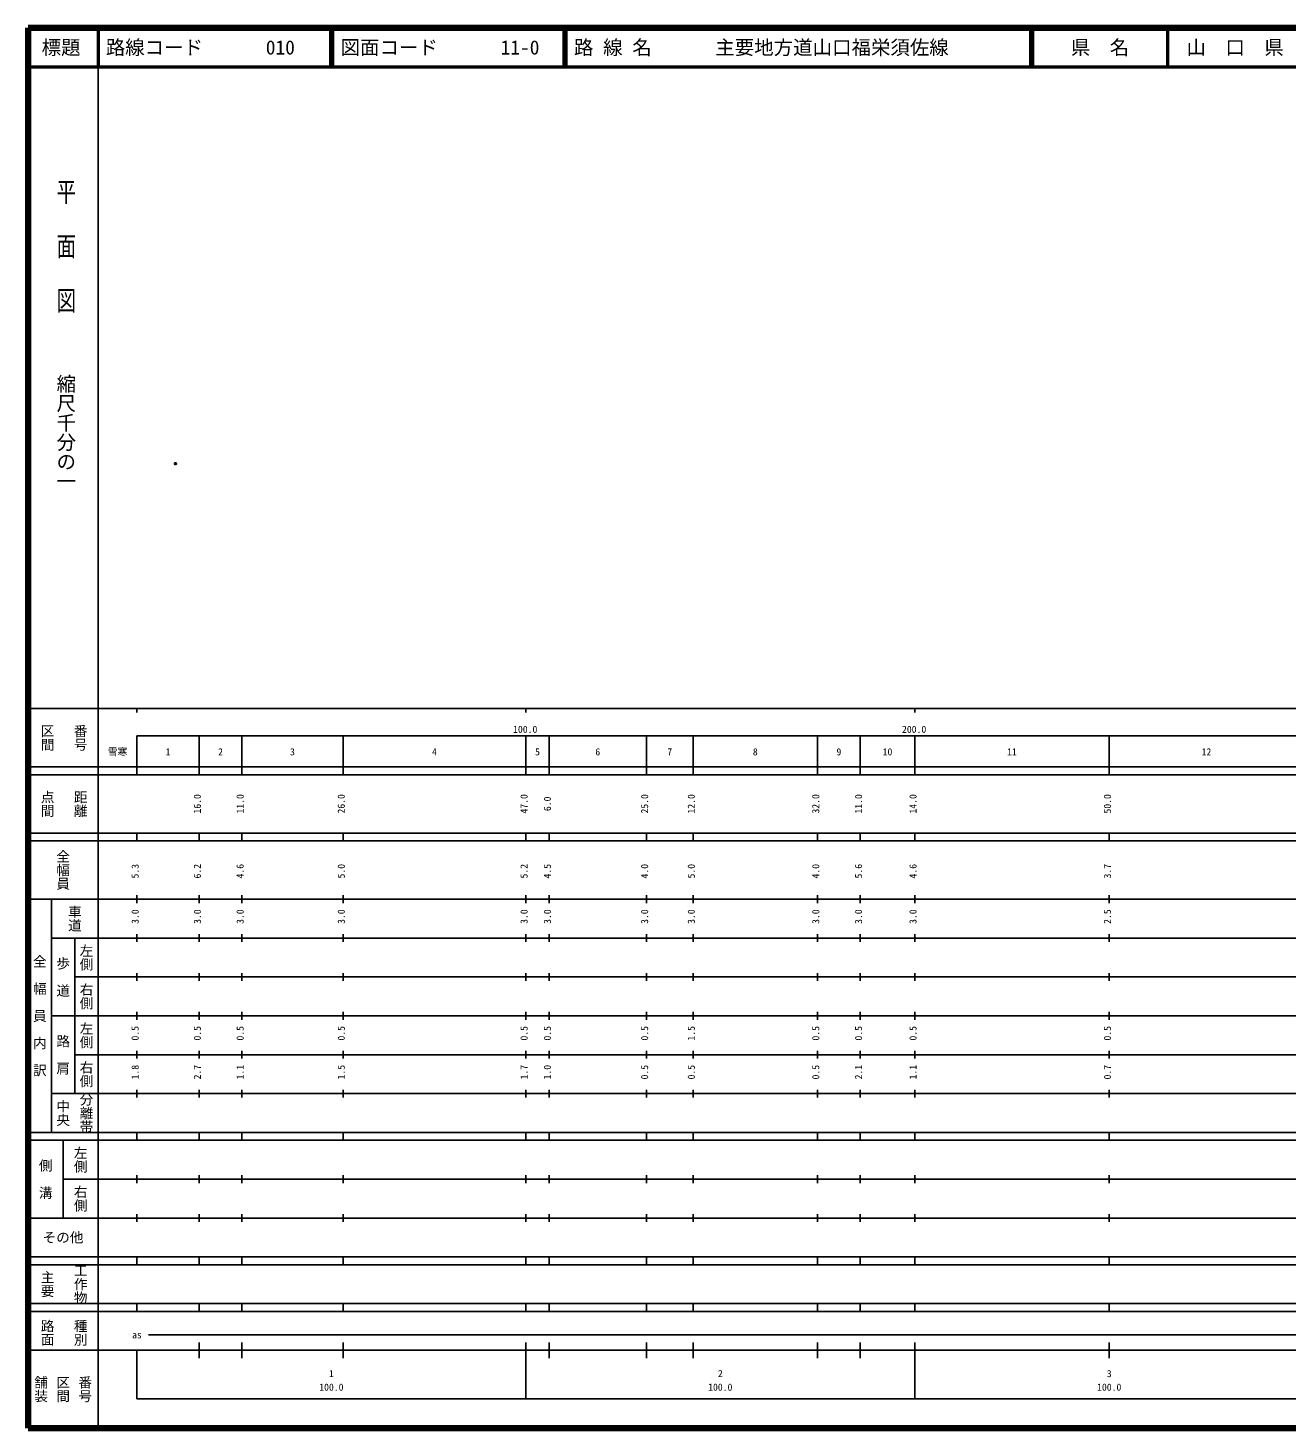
# Model space of a CAD drawing. Units: millimetres on the paper. Extents: x 40 to 680, y 20 to 380.
# Drawn here: x 40 to 363.7, y 20 to 380 of the extents above; entities that cross this region are included whole.
import ezdxf
from ezdxf.enums import TextEntityAlignment as Align

# ---------------------------------------------------------------- set-up
doc = ezdxf.new("R2010")
doc.units = ezdxf.units.MM
doc.header["$PDMODE"] = 32
doc.header["$PDSIZE"] = 0.5
doc.layers.add('M-OTRS', color=6, linetype='Continuous')
doc.layers.add('M-TTL-TXT', color=7, linetype='Continuous')
for name, color, linetype, lineweight in [('M-TTL', 2, 'Continuous', 140), ('M-TTL-BAND', 7, 'Continuous', 25), ('M-TTL-LINE', 7, 'Continuous', 50)]:
    doc.layers.add(name, color=color, linetype=linetype, lineweight=lineweight)
doc.styles.add('@ＭＳ ゴシック', font='')
doc.styles.add('ＭＳ ゴシック', font='')
doc.styles.get('@ＭＳ ゴシック').set_extended_font_data('@MS Gothic')
doc.styles.get('ＭＳ ゴシック').set_extended_font_data('MS Gothic')

msp = doc.modelspace()

# ---------------------------------------------------------------- linework, layer by layer
at = {"layer": 'M-OTRS'}
msp.add_point((77.903, 267.976), dxfattribs=at)
at = {"layer": 'M-TTL'}
for p, q in [((40, 380), (40, 20)), ((680, 380), (40, 380)), ((40, 20), (680, 20))]:
    msp.add_line(p, q, dxfattribs=at)
at = {"layer": 'M-TTL-BAND'}
for p, q in [((58, 370), (58, 20)), ((40, 205), (579, 205)), ((68, 205), (68, 204)), ((168, 205), (168, 204)), ((268, 205), (268, 204)), ((68, 198), (579, 198)), ((68, 198), (68, 188)), ((84, 188), (84, 198)), ((95, 188), (95, 198)), ((121, 188), (121, 198)), ((168, 188), (168, 198)), ((174, 188), (174, 198)), ((199, 188), (199, 198)), ((211, 188), (211, 198)), ((243, 188), (243, 198)), ((254, 188), (254, 198)), ((268, 188), (268, 198)), ((318, 188), (318, 198)), ((40, 190), (579, 190)), ((40, 188), (579, 188)), ((40, 173), (579, 173)), ((68, 171), (68, 173)), ((84, 171), (84, 173)), ((95, 171), (95, 173)), ((121, 171), (121, 173)), ((168, 171), (168, 173)), ((174, 171), (174, 173)), ((199, 171), (199, 173)), ((211, 171), (211, 173)), ((243, 171), (243, 173)), ((254, 171), (254, 173)), ((268, 171), (268, 173)), ((318, 171), (318, 173)), ((40, 171), (579, 171)), ((40, 156), (579, 156)), ((46, 96), (46, 156)), ((68, 155), (68, 157)), ((84, 155), (84, 157)), ((95, 155), (95, 157)), ((121, 155), (121, 157)), ((168, 155), (168, 157)), ((174, 155), (174, 157)), ((199, 155), (199, 157)), ((211, 155), (211, 157)), ((243, 155), (243, 157)), ((254, 155), (254, 157)), ((268, 155), (268, 157)), ((318, 155), (318, 157)), ((46, 146), (579, 146)), ((52, 146), (52, 106)), ((68, 145), (68, 147)), ((84, 145), (84, 147)), ((95, 145), (95, 147)), ((121, 145), (121, 147)), ((168, 145), (168, 147)), ((174, 145), (174, 147)), ((199, 145), (199, 147)), ((211, 145), (211, 147)), ((243, 145), (243, 147)), ((254, 145), (254, 147)), ((268, 145), (268, 147)), ((318, 145), (318, 147)), ((68, 135), (68, 137)), ((84, 135), (84, 137)), ((95, 135), (95, 137)), ((121, 135), (121, 137)), ((168, 135), (168, 137)), ((174, 135), (174, 137)), ((199, 135), (199, 137)), ((211, 135), (211, 137)), ((243, 135), (243, 137)), ((254, 135), (254, 137)), ((268, 135), (268, 137)), ((318, 135), (318, 137)), ((52, 136), (579, 136)), ((46, 126), (579, 126)), ((68, 125), (68, 127)), ((84, 125), (84, 127)), ((95, 125), (95, 127)), ((121, 125), (121, 127)), ((168, 125), (168, 127)), ((174, 125), (174, 127)), ((199, 125), (199, 127)), ((211, 125), (211, 127)), ((243, 125), (243, 127)), ((254, 125), (254, 127)), ((268, 125), (268, 127)), ((318, 125), (318, 127)), ((52, 116), (579, 116)), ((68, 115), (68, 117)), ((84, 115), (84, 117)), ((95, 115), (95, 117)), ((121, 115), (121, 117)), ((168, 115), (168, 117)), ((174, 115), (174, 117)), ((199, 115), (199, 117)), ((211, 115), (211, 117)), ((243, 115), (243, 117)), ((254, 115), (254, 117)), ((268, 115), (268, 117)), ((318, 115), (318, 117)), ((46, 106), (579, 106)), ((68, 105), (68, 107)), ((84, 105), (84, 107)), ((95, 105), (95, 107)), ((121, 105), (121, 107)), ((168, 105), (168, 107)), ((174, 105), (174, 107)), ((199, 105), (199, 107)), ((211, 105), (211, 107)), ((243, 105), (243, 107)), ((254, 105), (254, 107)), ((268, 105), (268, 107)), ((318, 105), (318, 107)), ((40, 96), (579, 96)), ((40, 94), (579, 94)), ((49, 94), (49, 74)), ((68, 94), (68, 96)), ((84, 94), (84, 96)), ((95, 94), (95, 96)), ((121, 94), (121, 96)), ((168, 94), (168, 96)), ((174, 94), (174, 96)), ((199, 94), (199, 96)), ((211, 94), (211, 96)), ((243, 94), (243, 96)), ((254, 94), (254, 96)), ((268, 94), (268, 96)), ((318, 94), (318, 96)), ((49, 84), (579, 84)), ((68, 83), (68, 85)), ((84, 83), (84, 85)), ((95, 83), (95, 85)), ((121, 83), (121, 85)), ((168, 83), (168, 85)), ((174, 83), (174, 85)), ((199, 83), (199, 85)), ((211, 83), (211, 85)), ((243, 83), (243, 85)), ((254, 83), (254, 85)), ((268, 83), (268, 85)), ((318, 83), (318, 85)), ((40, 74), (579, 74)), ((68, 73), (68, 75)), ((84, 73), (84, 75)), ((95, 73), (95, 75)), ((121, 73), (121, 75)), ((168, 73), (168, 75)), ((174, 73), (174, 75)), ((199, 73), (199, 75)), ((211, 73), (211, 75)), ((243, 73), (243, 75)), ((254, 73), (254, 75)), ((268, 73), (268, 75)), ((318, 73), (318, 75)), ((40, 64), (579, 64)), ((40, 62), (579, 62)), ((68, 62), (68, 64)), ((84, 62), (84, 64)), ((95, 62), (95, 64)), ((121, 62), (121, 64)), ((168, 62), (168, 64)), ((174, 62), (174, 64)), ((199, 62), (199, 64)), ((211, 62), (211, 64)), ((243, 62), (243, 64)), ((254, 62), (254, 64)), ((268, 62), (268, 64)), ((318, 62), (318, 64)), ((40, 52), (579, 52)), ((68, 50), (68, 52)), ((84, 50), (84, 52)), ((95, 50), (95, 52)), ((121, 50), (121, 52)), ((168, 50), (168, 52)), ((174, 50), (174, 52)), ((199, 50), (199, 52)), ((211, 50), (211, 52)), ((243, 50), (243, 52)), ((254, 50), (254, 52)), ((268, 50), (268, 52)), ((318, 50), (318, 52)), ((40, 50), (579, 50)), ((71, 44), (565, 44)), ((40, 40), (579, 40)), ((68, 40), (68, 27.5)), ((84, 38), (84, 42)), ((95, 38), (95, 42)), ((121, 38), (121, 42)), ((168, 27.5), (168, 42)), ((174, 38), (174, 42)), ((199, 38), (199, 42)), ((211, 38), (211, 42)), ((243, 38), (243, 42)), ((254, 38), (254, 42)), ((268, 27.5), (268, 42)), ((318, 38), (318, 42)), ((68, 27.5), (579, 27.5))]:
    msp.add_line(p, q, dxfattribs=at)
at = {"layer": 'M-TTL-LINE'}
for p, q in [((58, 380), (58, 370)), ((117.75, 380), (117.75, 370)), ((118.25, 380), (118.25, 370)), ((177.75, 380), (177.75, 370)), ((178.25, 380), (178.25, 370)), ((297.75, 380), (297.75, 370)), ((298.25, 380), (298.25, 370)), ((333, 380), (333, 370)), ((40, 370), (680, 370))]:
    msp.add_line(p, q, dxfattribs=at)

# ---------------------------------------------------------------- texts
at = {"layer": 'M-TTL-BAND', "style": '@ＭＳ ゴシック', "width": 1.4}
msp.add_text('平  面  図', height=3.666, rotation=270, dxfattribs=at).set_placement((49.777, 306.475), align=Align.MIDDLE_RIGHT)
at = {"layer": 'M-TTL-BAND', "style": '@ＭＳ ゴシック'}
msp.add_text('縮尺千分の一', height=3.666, rotation=270, dxfattribs=at).set_placement((49.777, 261.03), align=Align.MIDDLE_RIGHT)
for s, p in [('区間', (45, 197.5)), ('番号', (53.5, 197.5)), ('点間', (45, 180.5)), ('距離', (53.5, 180.5)), ('全幅員', (49, 163.5)), ('車道', (52, 151)), ('左側', (55, 141)), ('全\u3000幅\u3000員\u3000内\u3000訳', (43, 126)), ('歩\u3000道', (49, 136)), ('右側', (55, 131)), ('左側', (55, 121)), ('路\u3000肩', (49, 116)), ('右側', (55, 111)), ('分離帯', (55, 101)), ('中央', (49, 101)), ('左側', (53.5, 89)), ('側\u3000溝', (44.5, 84)), ('右側', (53.5, 79)), ('工作物', (53.5, 57)), ('主要', (45, 57)), ('路面', (45, 44.5)), ('種別', (53.5, 44.5)), ('舗装', (43.333, 30)), ('区間', (49, 30)), ('番号', (54.667, 30))]:
    msp.add_text(s, height=2.566, rotation=270, dxfattribs=at).set_placement(p, align=Align.MIDDLE_CENTER)
at = {"layer": 'M-TTL-BAND', "style": 'ＭＳ ゴシック'}
for s, p in [('100.0', (167.844, 198.195)), ('200.0', (267.844, 198.195)), ('雪寒', (63.013, 192.405)), ('1', (76, 192.405)), ('2', (89.5, 192.405)), ('3', (108, 192.405)), ('4', (144.5, 192.405)), ('5', (171, 192.405)), ('6', (186.5, 192.405)), ('7', (205, 192.405)), ('8', (227, 192.405)), ('9', (248.5, 192.405)), ('10', (261, 192.405)), ('11', (293, 192.405)), ('12', (343, 192.405)), ('as', (68, 42.5)), ('1', (118, 32.523)), ('2', (218, 32.523)), ('3', (318, 32.523)), ('100.0', (118, 29.033)), ('100.0', (218, 29.033)), ('100.0', (318, 29.033))]:
    msp.add_text(s, height=1.833, dxfattribs=at).set_placement(p, align=Align.BOTTOM_CENTER)
for s, p in [('16.0', (85, 180.5)), ('11.0', (96, 180.5)), ('26.0', (122, 180.5)), ('47.0', (169, 180.5)), ('6.0', (175, 180.5)), ('25.0', (200, 180.5)), ('12.0', (212, 180.5)), ('32.0', (244, 180.5)), ('11.0', (255, 180.5)), ('14.0', (269, 180.5)), ('50.0', (319, 180.5)), ('5.3', (69, 163.174)), ('6.2', (85, 163.174)), ('4.6', (96, 163.174)), ('5.0', (122, 163.174)), ('5.2', (169, 163.174)), ('4.5', (175, 163.174)), ('4.0', (200, 163.174)), ('5.0', (212, 163.174)), ('4.0', (244, 163.174)), ('5.6', (255, 163.174)), ('4.6', (269, 163.174)), ('3.7', (319, 163.174)), ('3.0', (69, 151.5)), ('3.0', (85, 151.5)), ('3.0', (96, 151.5)), ('3.0', (122, 151.5)), ('3.0', (169, 151.5)), ('3.0', (175, 151.5)), ('3.0', (200, 151.5)), ('3.0', (212, 151.5)), ('3.0', (244, 151.5)), ('3.0', (255, 151.5)), ('3.0', (269, 151.5)), ('2.5', (319, 151.5)), ('0.5', (69, 121.5)), ('0.5', (85, 121.5)), ('0.5', (96, 121.5)), ('0.5', (122, 121.5)), ('0.5', (169, 121.5)), ('0.5', (175, 121.5)), ('0.5', (200, 121.5)), ('1.5', (212, 121.5)), ('0.5', (244, 121.5)), ('0.5', (255, 121.5)), ('0.5', (269, 121.5)), ('0.5', (319, 121.5)), ('1.8', (69, 111.5)), ('2.7', (85, 111.5)), ('1.1', (96, 111.5)), ('1.5', (122, 111.5)), ('1.7', (169, 111.5)), ('1.0', (175, 111.5)), ('0.5', (200, 111.5)), ('0.5', (212, 111.5)), ('0.5', (244, 111.5)), ('2.1', (255, 111.5)), ('1.1', (269, 111.5)), ('0.7', (319, 111.5))]:
    msp.add_text(s, height=1.833, rotation=90, dxfattribs=at).set_placement(p, align=Align.BOTTOM_CENTER)
msp.add_text('その他', height=2.566, dxfattribs=at).set_placement((49, 69), align=Align.MIDDLE_CENTER)
at = {"layer": 'M-TTL-TXT', "style": 'ＭＳ ゴシック'}
for s, p in [('標題', (48.5, 375)), ('県\u3000名', (315.625, 375)), ('山\u3000口\u3000県', (350.375, 375))]:
    msp.add_text(s, height=3.666, dxfattribs=at).set_placement(p, align=Align.MIDDLE_CENTER)
for s, p in [('路線コード', (60, 375)), ('010', (101.142, 375)), ('図面コード', (120.38, 375)), ('11-0', (161.521, 375)), ('路 線 名', (180.38, 375)), ('主要地方道山口福栄須佐線', (216.734, 375))]:
    msp.add_text(s, height=3.666, dxfattribs=at).set_placement(p, align=Align.MIDDLE_LEFT)

doc.saveas('drawing.dxf')
